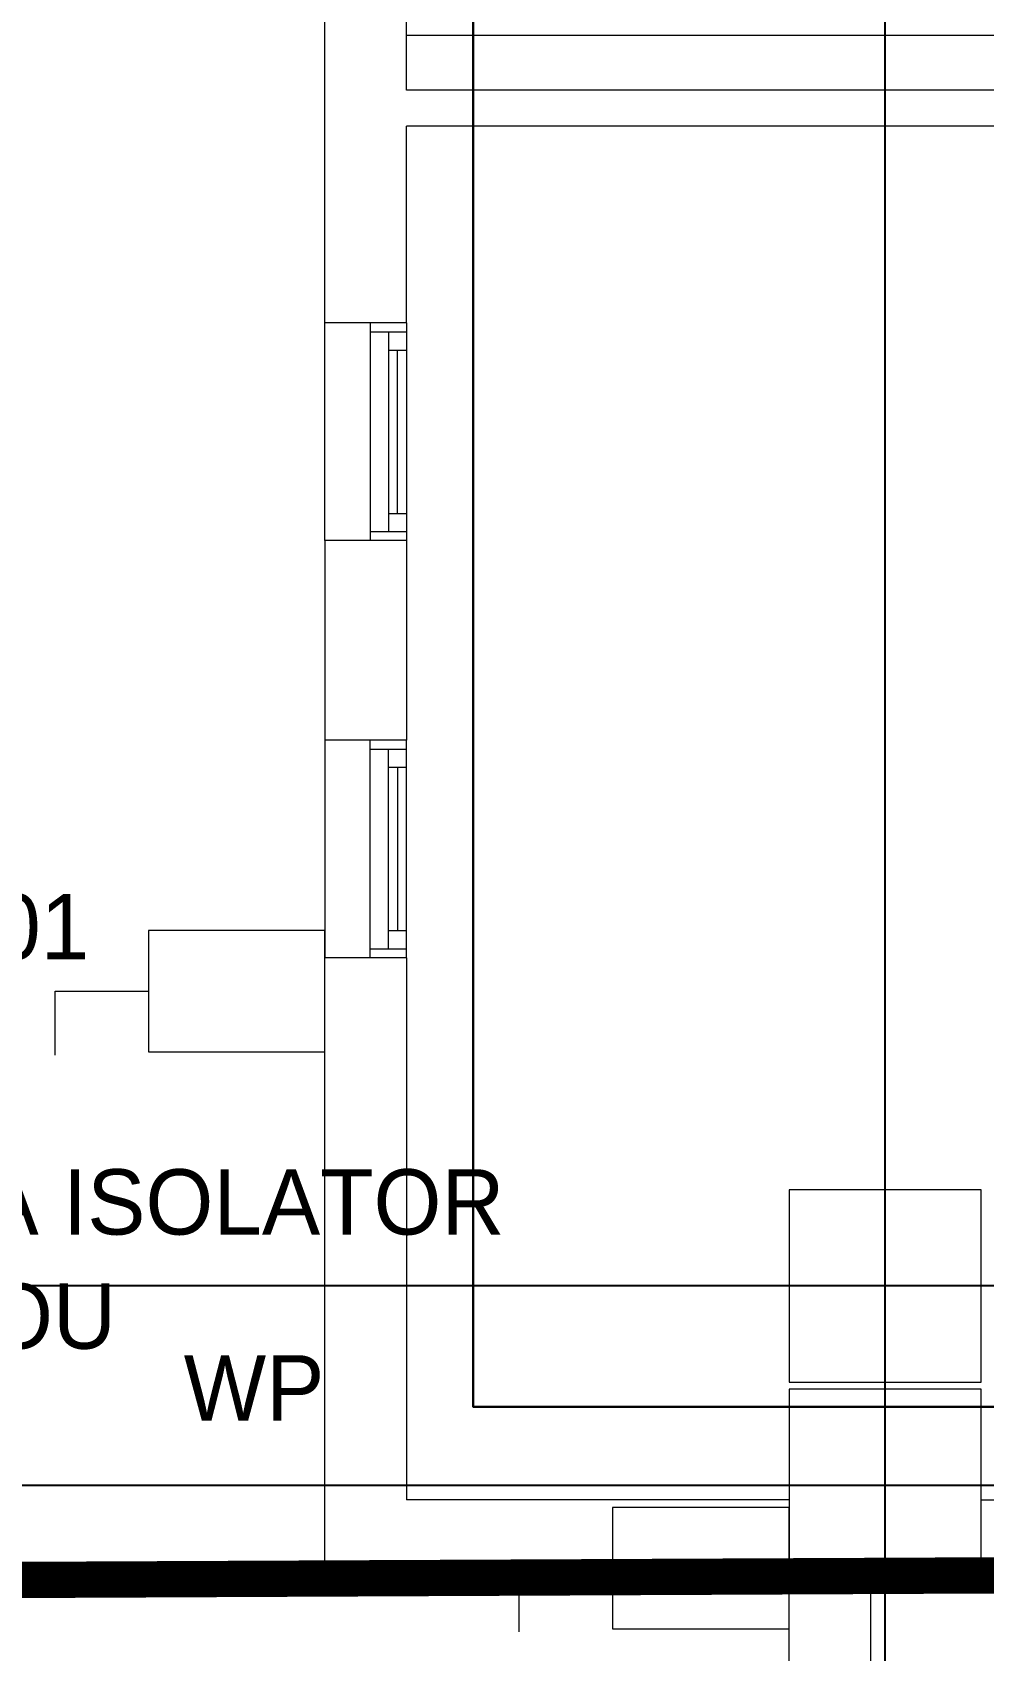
# Model space of a CAD drawing. Header units: metres. Extents: x 75097 to 220762, y -1557923 to -1361206.
# Drawn here: x 98263 to 100887, y -1426893 to -1422432 of the extents above; entities that cross this region are included whole.
import ezdxf

# ---------------------------------------------------------------- set-up
doc = ezdxf.new("R2010")
doc.units = ezdxf.units.M
doc.linetypes.add('DASHED2', pattern=[0.375, 0.25, -0.125])
doc.layers.get('0').update_dxf_attribs({"lineweight": 0})
for name, color, linetype, lineweight in [('A-100 - Copy$0$Aluminum', 8, 'Continuous', 0), ('A-100 - Copy$0$Proj', 8, 'Continuous', 0), ('A-100 - Copy$0$Structure', 8, 'Continuous', 9), ('A-100 - Copy$0$Walls', 8, 'Continuous', 0), ('A-100 - Copy$0$Wooden Joinery', 8, 'Continuous', 0), ('E-LG', 245, 'Continuous', 30)]:
    doc.layers.add(name, color=color, linetype=linetype, lineweight=lineweight)
doc.layers.add('A-100 - Copy$0$axes', color=8, linetype='Continuous')
doc.layers.add('E-POWR', color=7, linetype='Continuous', lineweight=9, true_color=0x4e7e3e)
doc.layers.add('E-POWR-IDEN _1-100_', color=7, linetype='Continuous', lineweight=9, true_color=0x4e7e3e)
doc.styles.add('Optima_5', font='', dxfattribs={"height": 3.001645})
doc.styles.get('Optima_5').set_extended_font_data('Optima')

# ---------------------------------------------------------------- blocks, each defined once
blk = doc.blocks.new('GI-041_dwg__U120-3902841-GI-041')
at = {"layer": 'E-POWR', "flags": 128}
blk.add_lwpolyline([(-0.1145, 0), (0.1145, 0), (0.1145, 0.1572), (-0.1145, 0.1572)], close=True, dxfattribs=at)
blk.add_lwpolyline([(0.2354, 0.1613), (0.2354, 0.0786), (0.1145, 0.0786)], dxfattribs=at)
blk = doc.blocks.new('A-100 - Copy')
at = {"layer": 'A-100 - Copy$0$Aluminum'}
for p, q in [((99195.3, -1423233.2, 2.4), (99195.3, -1423833.2, 2.4)), ((99195.3, -1423258.2, 2.4), (99295.3, -1423258.2, 2.4)), ((99245.3, -1423258.2, 2.4), (99245.3, -1423808.2, 2.4)), ((99295.3, -1423233.2, 2.4), (99295.3, -1423833.2, 2.4)), ((99245.3, -1423308.2, 2.4), (99295.3, -1423308.2, 2.4)), ((99270.3, -1423758.2, 2.4), (99270.3, -1423308.2, 2.4)), ((99245.3, -1423758.2, 2.4), (99295.3, -1423758.2, 2.4)), ((99195.3, -1423808.2, 2.4), (99295.3, -1423808.2, 2.4)), ((99195.3, -1424983.2, 2.4), (99195.3, -1424383.2, 2.4)), ((99195.3, -1424408.2, 2.4), (99295.3, -1424408.2, 2.4)), ((99245.3, -1424958.2, 2.4), (99245.3, -1424408.2, 2.4)), ((99295.3, -1424983.2, 2.4), (99295.3, -1424383.2, 2.4)), ((99245.3, -1424458.2, 2.4), (99295.3, -1424458.2, 2.4)), ((99270.3, -1424458.2, 2.4), (99270.3, -1424908.2, 2.4)), ((99245.3, -1424908.2, 2.4), (99295.3, -1424908.2, 2.4)), ((99195.3, -1424958.2, 2.4), (99295.3, -1424958.2, 2.4))]:
    blk.add_line(p, q, dxfattribs=at)
at = {"layer": 'A-100 - Copy$0$axes'}
for p, q in [((100615.3, -1477297.4, 2.4), (100615.3, -1366691.8, 2.4)), ((178940.3, -1425887.7, 2.4), (96042.2, -1425887.7, 2.4)), ((178940.3, -1426437.7, 2.4), (96049.7, -1426437.7, 2.4))]:
    blk.add_line(p, q, dxfattribs=at)
at = {"layer": 'A-100 - Copy$0$Proj'}
for p, q in [((99070.3, -1423833.2, 2.4), (99070.3, -1423233.2, 2.4)), ((99070.3, -1424383.2, 2.4), (99070.3, -1424983.2, 2.4))]:
    blk.add_line(p, q, dxfattribs=at)
at = {"layer": 'A-100 - Copy$0$Structure', "elevation": 2.4}
for points in [[(100350.3, -1426152.7), (100880.3, -1426152.7), (100880.3, -1425622.7), (100350.3, -1425622.7)], [(100350.3, -1426702.7), (100880.3, -1426702.7), (100880.3, -1426172.7), (100350.3, -1426172.7)]]:
    blk.add_lwpolyline(points, close=True, dxfattribs=at)
at = {"layer": 'A-100 - Copy$0$Walls'}
for p, q in [((99070.3, -1423233.2, 2.4), (99070.3, -1421643.2, 2.4)), ((99295.3, -1422591.4, 2.4), (99295.3, -1421643.2, 2.4)), ((102925.3, -1422591.4, 2.4), (99295.3, -1422591.4, 2.4)), ((102925.3, -1422691.4, 2.4), (99295.3, -1422691.4, 2.4)), ((99295.3, -1423233.2, 2.4), (99295.3, -1422691.4, 2.4)), ((99295.3, -1423233.2, 2.4), (99070.3, -1423233.2, 2.4)), ((99070.3, -1423833.2, 2.4), (99070.3, -1424383.2, 2.4)), ((99295.3, -1423833.2, 2.4), (99070.3, -1423833.2, 2.4)), ((99295.3, -1423833.2, 2.4), (99295.3, -1424383.2, 2.4)), ((99295.3, -1424383.2, 2.4), (99070.3, -1424383.2, 2.4)), ((99070.3, -1426702.7, 2.4), (99070.3, -1424983.2, 2.4)), ((99295.3, -1424983.2, 2.4), (99070.3, -1424983.2, 2.4)), ((99295.3, -1424983.2, 2.4), (99295.3, -1426477.7, 2.4)), ((100350.3, -1426477.7, 2.4), (99295.3, -1426477.7, 2.4)), ((100880.3, -1426477.7, 2.4), (102900.3, -1426477.7, 2.4)), ((100350.3, -1426702.7, 2.4), (99070.3, -1426702.7, 2.4)), ((100350.3, -1429327.7, 2.4), (100350.3, -1426702.7, 2.4)), ((100575.3, -1429327.7, 2.4), (100575.3, -1426702.7, 2.4)), ((100880.3, -1426702.7, 2.4), (102900.3, -1426702.7, 2.4))]:
    blk.add_line(p, q, dxfattribs=at)
at = {"layer": 'A-100 - Copy$0$Wooden Joinery', "elevation": 2.4}
blk.add_lwpolyline([(104250.3, -1422591.4), (104250.3, -1422441.4), (99295.3, -1422441.4)], dxfattribs=at)

msp = doc.modelspace()

# ---------------------------------------------------------------- linework, layer by layer
at = {"layer": 'E-LG', "color": 1, "elevation": 2.4}
msp.add_lwpolyline([(99478.7, -1421950.9), (99478.7, -1426220.8), (101534.2, -1426220.8), (101711, -1426254.7), (101767, -1426183.7)], dxfattribs=at)
at = {"layer": 'E-POWR', "color": 240, "linetype": 'DASHED2', "ltscale": 500, "true_color": 0xf10e52, "const_width": 100, "elevation": 0}
msp.add_lwpolyline([(115595.3, -1375232.9), (115595.3, -1391802.7), (116997.3, -1391802.7), (116997.2, -1396837.7), (115052.2, -1396837.7), (115298.3, -1426617.7), (94944.9, -1426713.6), (95011.4, -1395531.3), (100350.3, -1395542.7), (100350.3, -1389463.8)], dxfattribs=at)

# ---------------------------------------------------------------- block references
at = {"color": 85, "xscale": 2127.341102341351, "yscale": 2127.341102341351, "zscale": 2127.341102341351, "rotation": 180}
for p in [(98826.7, -1424908.2, 2.4), (100106.7, -1426498.1, 0)]:
    msp.add_blockref('GI-041_dwg__U120-3902841-GI-041', p, dxfattribs=at)

# ---------------------------------------------------------------- texts
at = {"layer": 'E-POWR-IDEN _1-100_', "attachment_point": 1, "rotation": 360, "line_spacing_factor": 1.047943, "style": 'Optima_5'}
for s, insert, char_height, width in [('TO MCP-01 \\P#Y5', (97135.7, -1424807.3), 180.1, 2475.925), ('2X20A ISOLATOR\\PFOR OU', (97557.6, -1425566.1, 4.7), 180.099, 2475.925), ('WP', (98680.7, -1426078.7, 2.4), 180.1, 3.637978807091713e-12)]:
    msp.add_mtext(s, dxfattribs=dict(at, insert=insert, char_height=char_height, width=width))

# ---------------------------------------------------------------- next in the draw order: block references
msp.add_blockref('A-100 - Copy', (0, 0))

doc.saveas('drawing.dxf')
